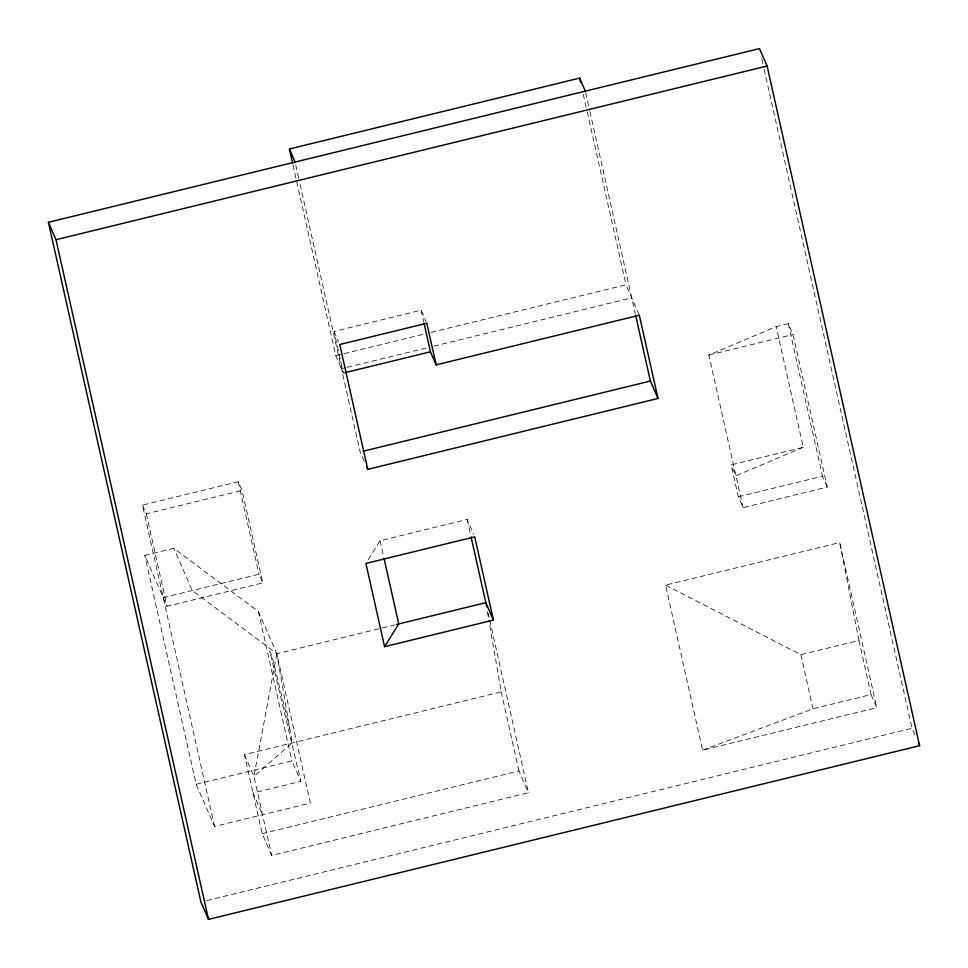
<?xml version="1.0" encoding="UTF-8"?>
<svg xmlns="http://www.w3.org/2000/svg" width="968" height="968" viewBox="0 0 968 968"><rect width="100%" height="100%" fill="white"/><g stroke="black" fill="none" stroke-linecap="round" stroke-linejoin="round"><path stroke-width="0.73" stroke-dasharray="4.84 3.63" d="M368.264 559.661L380.073 540.725L467.145 519.453L473.582 534.179M743.085 507.643L708.854 355.062L776.191 326.579L788.267 323.627L793.022 334.504L827.265 487.086L743.085 507.643L738.342 496.778L731.179 464.87L803.271 447.264L776.191 326.579M803.271 447.264L735.934 475.748L731.179 464.87M702.599 750.176L812.999 708.77L871.043 694.588L876.754 707.632L702.599 750.176L665.56 585.108L839.716 542.576L876.754 707.632M293.026 165.117L335.775 355.667L343.386 373.079L334.045 331.455L421.116 310.196L426.247 321.945M335.775 355.667L425.194 333.827M431.062 332.399L626.018 284.774L639.328 315.229M341.474 368.723L345.879 367.646M347.343 367.296L426.501 347.96M433.833 346.169L631.717 297.829M708.854 355.062L793.022 334.504M214.581 826.466L142.477 505.114L238.249 481.725L242.048 490.425L262.8 582.905L167.028 606.295L144.789 555.39L173.804 548.311L258.408 611.522L276.848 653.727L310.353 803.077L214.581 826.466L196.141 784.261L144.789 555.39M142.477 505.114L146.277 513.827L242.048 490.425M163.229 597.595L259 574.206L262.8 582.905M738.342 496.778L822.51 476.208L827.265 487.086M395.21 624.808L276.848 653.727L192.245 590.504L173.804 548.311M489.784 620.355L528.455 792.707L271.681 855.434L262.171 833.678L244.432 754.616L501.218 691.89L489.409 623.501M196.141 784.261L291.925 760.872L300.854 781.321L253.047 792.998L262.546 814.754M665.56 585.108L800.863 654.67L858.906 640.489L839.716 542.576M262.171 833.678L518.957 770.964L528.455 792.707M206.789 900.555L912.001 728.287L916.091 737.664M334.045 331.455L338.606 341.898M364.246 461.325L360.156 451.947L299.705 182.565M244.432 754.616L253.943 776.372L271.681 855.434M289.831 728.977L272.044 656.219L269.757 651.004L300.854 781.321M761.804 58.927L763.788 67.784M764.115 69.248L912.001 728.287M788.267 323.627L822.51 476.208M858.906 640.489L871.043 694.588M800.863 654.67L812.999 708.77M585.676 92.613L589.621 110.207M589.948 111.671L635.323 313.886M583.256 94.223L586.874 110.34M587.213 111.816L626.018 284.774M421.116 310.196L423.694 321.666M467.145 519.453L470.75 535.51M488.138 612.986L489.457 618.879M501.218 691.89L518.957 770.964M295.76 164.971L299.378 181.101M380.073 540.725L383.679 556.781M238.249 481.725L259 574.206M258.408 611.522L291.925 760.872M146.277 513.827L167.028 606.295M487.364 611.607L489.155 622.013M276.848 653.727L253.943 776.372L292.239 742.94L276.848 653.727"/><path stroke-width="1.45" d="M384.586 646.672L493.426 620.089L474.744 536.853L365.904 563.449L384.586 646.672L398.743 623.949L384.006 558.246M292.687 163.653L289.408 148.987L579.638 78.093L585.35 91.149M48.4 222.301L759.493 48.618L767.092 66.018L919.6 745.699L208.507 919.382L200.908 901.982L48.4 222.301L55.999 239.713L208.507 919.382M55.999 239.713L767.092 66.018M344.826 372.716L430.457 351.808L436.157 364.863L639.328 315.229L657.998 398.453L367.755 469.347L366.582 466.673M363.085 451.233L650.399 381.053L657.998 398.453M396.674 624.457L485.815 602.677L493.426 620.089M918.426 743.013L919.6 745.699M289.408 148.987L295.107 162.043M635.649 315.35L650.399 381.053M579.638 78.093L580.631 82.498M436.157 364.863L426.815 323.239L339.744 344.511L367.755 469.347M424.008 323.106L430.457 351.808M471.077 536.974L486.807 607.105"/></g></svg>
